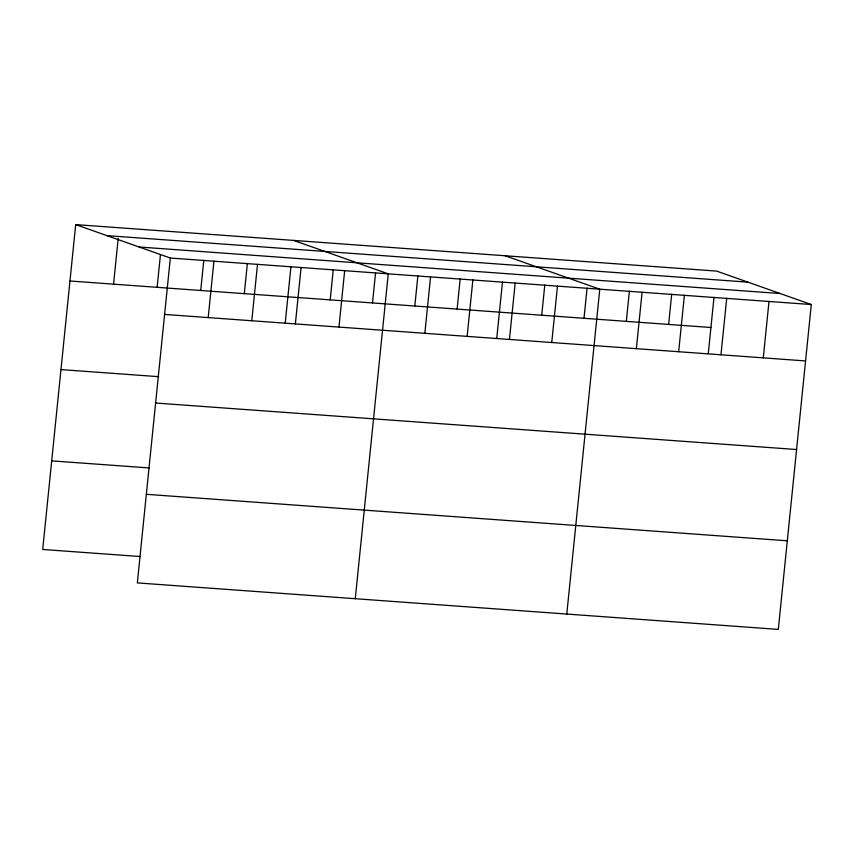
<?xml version="1.0" encoding="UTF-8"?>
<svg xmlns="http://www.w3.org/2000/svg" width="854" height="854" viewBox="0 0 854 854"><rect width="100%" height="100%" fill="white"/><g stroke="black" fill="none" stroke-linecap="round" stroke-linejoin="round"><path stroke-width="1.28" d="M75.696 224.602L170.341 258.036L137.334 582.898L778.304 629.398L811.3 304.536L716.666 271.102L75.696 224.602L42.7 549.464L140.44 556.552M113.561 284.158L118.215 238.255M157.136 287.318L160.467 254.535M200.722 290.477L203.786 260.321M208.195 317.592L213.927 261.196M244.308 293.648L247.372 263.48M251.781 320.752L257.502 264.356M285.247 322.865L290.958 266.64M295.367 323.922L301.088 267.526M330.199 299.871L333.263 269.715M338.953 327.082L344.674 270.686M372.504 302.946L375.568 272.778M355.264 598.707L388.26 273.846L293.627 240.412M414.809 306.01L417.873 275.853M424.844 333.316L430.565 276.92M457.114 309.084L460.178 278.916M467.138 336.38L472.87 279.984M496.772 338.205L502.483 281.991M509.443 339.454L515.175 283.058M541.724 315.222L544.788 285.055M551.748 342.518L557.481 286.122M584.019 318.286L587.082 288.129M566.778 614.058L599.786 289.196L505.141 255.752M626.324 321.36L629.387 291.193M636.358 348.656L642.091 292.26M668.629 324.424L671.692 294.267M678.663 351.731L684.385 295.335M708.286 353.556L713.997 297.331M720.968 354.794L726.69 298.398M763.273 357.869L768.995 301.473M106.931 235.629L747.89 282.14M139.106 246.998L780.065 293.509M170.341 258.036L811.3 304.536M69.975 280.998L710.934 327.498M164.608 314.432L805.568 360.932M60.976 369.59L158.705 376.678M155.609 403.024L796.568 449.524M51.699 460.872L149.439 467.96M146.333 494.306L787.303 540.806"/></g></svg>
